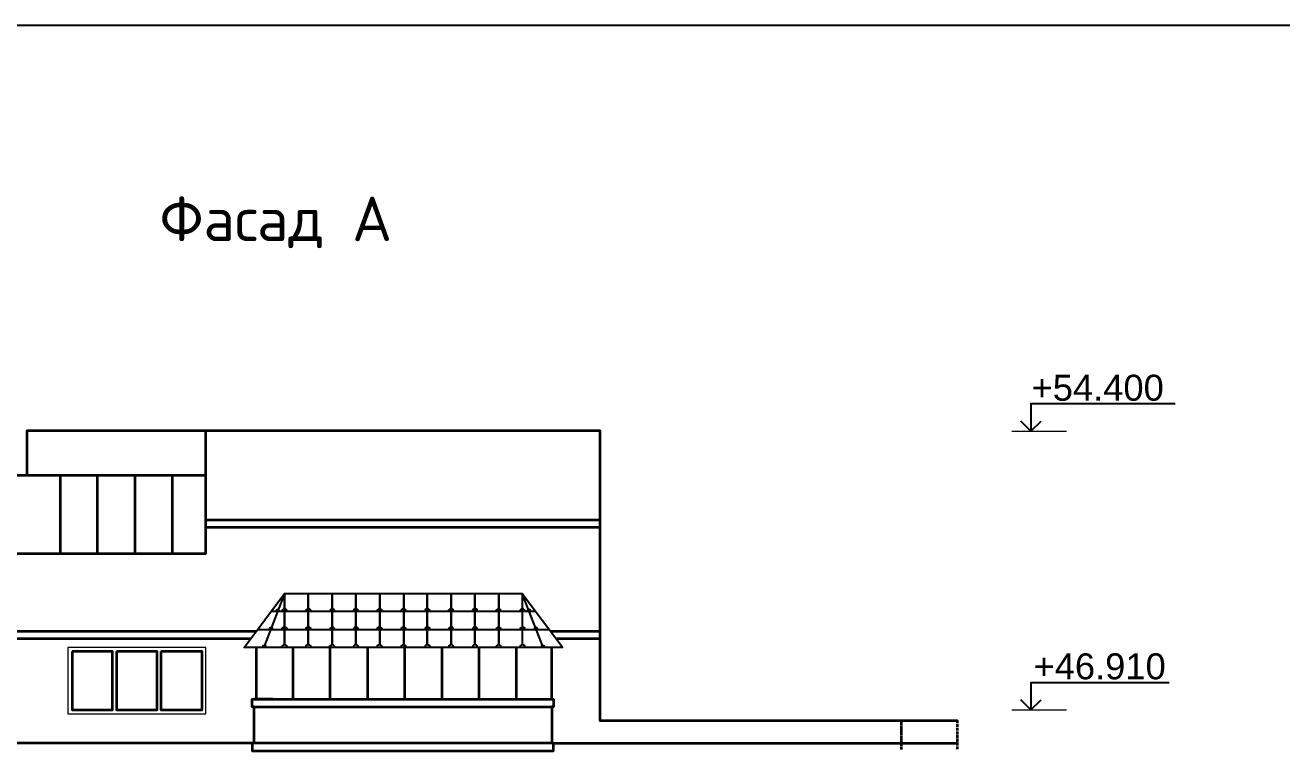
# Model space of a CAD drawing. Extents: x -39.3 to 16.4, y 0 to 11.7.
# Drawn here: x 3.2 to 8.27, y 8.77 to 11.69 of the extents above; entities that cross this region are included whole.
import ezdxf

# ---------------------------------------------------------------- set-up
doc = ezdxf.new("R2010")
doc.units = 0
doc.header["$MEASUREMENT"] = 0
doc.layers.add('PDF _Геометрия', color=7, linetype='Continuous')
doc.layers.add('PDF _Текст', color=7, linetype='Continuous')
doc.styles.add('PDF Arial', font='arial.ttf')
doc.styles.add('PDF ISOCPEUR', font='isocpeur.ttf')

msp = doc.modelspace()

# ---------------------------------------------------------------- linework, layer by layer
at = {"layer": 'PDF _Геометрия', "lineweight": 25}
for points in [[(0.1083, 0), (0.1083, 11.69), (16.425, 11.69), (16.425, 0)], [(5.365, 9.1783), (4.08, 9.1783), (4.2417, 9.3967), (5.2017, 9.3967)], [(4.2417, 9.3967), (4.2417, 9.19), (4.2417, 9.3967), (4.2417, 9.19), (4.2417, 9.3967), (4.2417, 9.19), (4.2417, 9.3967), (4.2417, 9.19), (4.2417, 9.3967), (4.2417, 9.19)], [(4.3383, 9.19), (4.3383, 9.3967), (4.3383, 9.19), (4.3383, 9.3967), (4.3383, 9.19), (4.3383, 9.3967), (4.3383, 9.19), (4.3383, 9.3967), (4.3383, 9.19), (4.3383, 9.3967)], [(4.435, 9.19), (4.435, 9.3967), (4.435, 9.19), (4.435, 9.3967), (4.435, 9.19), (4.435, 9.3967), (4.435, 9.19), (4.435, 9.3967), (4.435, 9.19), (4.435, 9.3967)], [(4.53, 9.19), (4.53, 9.3967), (4.53, 9.19), (4.53, 9.3967), (4.53, 9.19), (4.53, 9.3967), (4.53, 9.19), (4.53, 9.3967), (4.53, 9.19), (4.53, 9.3967)], [(4.6267, 9.19), (4.6267, 9.3967), (4.6267, 9.19), (4.6267, 9.3967), (4.6267, 9.19), (4.6267, 9.3967), (4.6267, 9.19), (4.6267, 9.3967), (4.6267, 9.19), (4.6267, 9.3967)], [(4.7233, 9.19), (4.7233, 9.3967), (4.7233, 9.19), (4.7233, 9.3967), (4.7233, 9.19), (4.7233, 9.3967), (4.7233, 9.19), (4.7233, 9.3967), (4.7233, 9.19), (4.7233, 9.3967)], [(4.8183, 9.19), (4.8183, 9.3967), (4.8183, 9.19), (4.8183, 9.3967), (4.8183, 9.19), (4.8183, 9.3967), (4.8183, 9.19), (4.8183, 9.3967), (4.8183, 9.19), (4.8183, 9.3967)], [(4.915, 9.19), (4.915, 9.3967), (4.915, 9.19), (4.915, 9.3967), (4.915, 9.19), (4.915, 9.3967), (4.915, 9.19), (4.915, 9.3967), (4.915, 9.19), (4.915, 9.3967)], [(5.01, 9.19), (5.01, 9.3967), (5.01, 9.19), (5.01, 9.3967), (5.01, 9.19), (5.01, 9.3967), (5.01, 9.19), (5.01, 9.3967), (5.01, 9.19), (5.01, 9.3967)], [(5.1067, 9.19), (5.1067, 9.3967), (5.1067, 9.19), (5.1067, 9.3967), (5.1067, 9.19), (5.1067, 9.3967), (5.1067, 9.19), (5.1067, 9.3967), (5.1067, 9.19), (5.1067, 9.3967)], [(4.2317, 9.2517), (4.2333, 9.2567), (4.2367, 9.26), (4.2417, 9.2617), (4.2483, 9.26), (4.2517, 9.2567), (4.2533, 9.2517), (4.2517, 9.2567), (4.2483, 9.26), (4.2417, 9.2617), (4.2367, 9.26), (4.2333, 9.2567)]]:
    msp.add_lwpolyline(points, close=True, dxfattribs=at)
for points in [[(7.8367, 10.1617), (7.2533, 10.1617), (7.2533, 10.0517), (7.2133, 10.0917)], [(7.2533, 10.0517), (7.295, 10.0917)], [(4.2417, 9.3967), (4.1617, 9.1867)], [(5.2833, 9.1867), (5.2017, 9.3967), (5.2017, 9.19)], [(4.2233, 9.325), (4.22, 9.33), (4.215, 9.3317), (4.21, 9.33), (4.2083, 9.325)], [(4.2533, 9.325), (4.2517, 9.33), (4.2483, 9.3333), (4.2417, 9.335), (4.2367, 9.3333), (4.2333, 9.33), (4.2317, 9.325)], [(4.35, 9.325), (4.3483, 9.33), (4.345, 9.3333), (4.3383, 9.335), (4.3333, 9.3333), (4.3283, 9.33), (4.3283, 9.325)], [(4.445, 9.325), (4.4433, 9.33), (4.44, 9.3333), (4.435, 9.335), (4.43, 9.3333), (4.4267, 9.33), (4.425, 9.325)], [(4.54, 9.325), (4.54, 9.33), (4.535, 9.3333), (4.53, 9.335), (4.525, 9.3333), (4.5217, 9.33), (4.52, 9.325)], [(4.6383, 9.325), (4.635, 9.33), (4.6317, 9.3333), (4.6267, 9.335), (4.6217, 9.3333), (4.6167, 9.33), (4.6167, 9.325)], [(4.7333, 9.325), (4.7317, 9.33), (4.7283, 9.3333), (4.7233, 9.335), (4.7167, 9.3333), (4.7133, 9.33), (4.7117, 9.325)], [(4.8283, 9.325), (4.8283, 9.33), (4.8233, 9.3333), (4.8183, 9.335), (4.8133, 9.3333), (4.81, 9.33), (4.8083, 9.325)], [(4.925, 9.325), (4.9233, 9.33), (4.92, 9.3333), (4.915, 9.335), (4.91, 9.3333), (4.905, 9.33), (4.9033, 9.325)], [(5.0217, 9.325), (5.02, 9.33), (5.0167, 9.3333), (5.01, 9.335), (5.005, 9.3333), (5.0017, 9.33), (5, 9.325)], [(5.1167, 9.325), (5.115, 9.33), (5.1117, 9.3333), (5.1067, 9.335), (5.1017, 9.3333), (5.0983, 9.33), (5.095, 9.325)], [(5.2133, 9.325), (5.2117, 9.33), (5.2067, 9.3333), (5.2017, 9.335), (5.1967, 9.3333), (5.1933, 9.33), (5.1917, 9.325)], [(5.2367, 9.325), (5.235, 9.33), (5.23, 9.3317), (5.2233, 9.33), (5.2233, 9.325)], [(4.1883, 9.325), (5.2567, 9.325)], [(4.1333, 9.2517), (5.3117, 9.2517)], [(4.195, 9.2517), (4.1933, 9.2567), (4.1883, 9.26), (4.1817, 9.2567), (4.18, 9.2517)], [(4.35, 9.2517), (4.3483, 9.2567), (4.345, 9.26), (4.3383, 9.2617), (4.3333, 9.26), (4.3283, 9.2567), (4.3283, 9.2517)], [(4.445, 9.2517), (4.4433, 9.2567), (4.44, 9.26), (4.435, 9.2617), (4.43, 9.26), (4.4267, 9.2567), (4.425, 9.2517)], [(4.54, 9.2517), (4.54, 9.2567), (4.535, 9.26), (4.53, 9.2617), (4.525, 9.26), (4.5217, 9.2567), (4.52, 9.2517)], [(4.6383, 9.2517), (4.635, 9.2567), (4.6317, 9.26), (4.6267, 9.2617), (4.6217, 9.26), (4.6167, 9.2567), (4.6167, 9.2517)], [(4.7333, 9.2517), (4.7317, 9.2567), (4.7283, 9.26), (4.7233, 9.2617), (4.7167, 9.26), (4.7133, 9.2567), (4.7117, 9.2517)], [(4.8283, 9.2517), (4.8283, 9.2567), (4.8233, 9.26), (4.8183, 9.2617), (4.8133, 9.26), (4.81, 9.2567), (4.8083, 9.2517)], [(4.925, 9.2517), (4.9233, 9.2567), (4.92, 9.26), (4.915, 9.2617), (4.91, 9.26), (4.905, 9.2567), (4.9033, 9.2517)], [(5.0217, 9.2517), (5.02, 9.2567), (5.0167, 9.26), (5.01, 9.2617), (5.005, 9.26), (5.0017, 9.2567), (5, 9.2517)], [(5.1167, 9.2517), (5.115, 9.2567), (5.1117, 9.26), (5.1067, 9.2617), (5.1017, 9.26), (5.0983, 9.2567), (5.095, 9.2517)], [(5.2133, 9.2517), (5.2117, 9.2567), (5.2067, 9.26), (5.2017, 9.2617), (5.1967, 9.26), (5.1933, 9.2567), (5.1917, 9.2517)], [(5.265, 9.2517), (5.2617, 9.2567), (5.2567, 9.26), (5.2517, 9.2567), (5.25, 9.2517)], [(4.1667, 9.1783), (4.1667, 9.185), (4.16, 9.1867), (4.155, 9.185), (4.1517, 9.1783)], [(4.2533, 9.1783), (4.2517, 9.185), (4.2483, 9.1883), (4.2417, 9.19), (4.2367, 9.1883), (4.2333, 9.185), (4.2317, 9.1783)], [(4.35, 9.1783), (4.3483, 9.185), (4.345, 9.1883), (4.3383, 9.19), (4.3333, 9.1883), (4.3283, 9.185), (4.3283, 9.1783)], [(4.445, 9.1783), (4.4433, 9.185), (4.44, 9.1883), (4.435, 9.19), (4.43, 9.1883), (4.4267, 9.185), (4.425, 9.1783)], [(4.54, 9.1783), (4.54, 9.185), (4.535, 9.1883), (4.53, 9.19), (4.525, 9.1883), (4.5217, 9.185), (4.52, 9.1783)], [(4.6383, 9.1783), (4.635, 9.185), (4.6317, 9.1883), (4.6267, 9.19), (4.6217, 9.1883), (4.6167, 9.185), (4.6167, 9.1783)], [(4.7333, 9.1783), (4.7317, 9.185), (4.7283, 9.1883), (4.7233, 9.19), (4.7167, 9.1883), (4.7133, 9.185), (4.7117, 9.1783)], [(4.8283, 9.1783), (4.8283, 9.185), (4.8233, 9.1883), (4.8183, 9.19), (4.8133, 9.1883), (4.81, 9.185), (4.8083, 9.1783)], [(4.925, 9.1783), (4.9233, 9.185), (4.92, 9.1883), (4.915, 9.19), (4.91, 9.1883), (4.905, 9.185), (4.9033, 9.1783)], [(5.0217, 9.1783), (5.02, 9.185), (5.0167, 9.1883), (5.01, 9.19), (5.005, 9.1883), (5.0017, 9.185), (5, 9.1783)], [(5.1167, 9.1783), (5.115, 9.185), (5.1117, 9.1883), (5.1067, 9.19), (5.1017, 9.1883), (5.0983, 9.185), (5.095, 9.1783)], [(5.2133, 9.1783), (5.2117, 9.185), (5.2067, 9.1883), (5.2017, 9.19), (5.1967, 9.1883), (5.1933, 9.185), (5.1917, 9.1783)], [(5.2933, 9.1783), (5.29, 9.185), (5.285, 9.1867), (5.28, 9.185), (5.2783, 9.1783)], [(7.8117, 9.0367), (7.2533, 9.0367), (7.2533, 8.9267), (7.2133, 8.9683)], [(7.2533, 8.9267), (7.295, 8.9683)]]:
    msp.add_lwpolyline(points, dxfattribs=at)
at = {"layer": 'PDF _Геометрия', "lineweight": 35}
for points in [[(3.925, 9.8733), (3.0383, 9.8733), (3.0383, 9.5583), (3.925, 9.5583), (3.925, 10.0533)], [(6.9583, 8.8733), (6.9583, 8.8833), (5.5167, 8.8833), (5.5167, 10.0533), (3.925, 10.0533), (3.2033, 10.0533), (3.2033, 9.8733)], [(3.3383, 9.5583), (3.3383, 9.8733)], [(3.4883, 9.5583), (3.4883, 9.8733)], [(3.64, 9.5583), (3.64, 9.8733)], [(3.79, 9.5583), (3.79, 9.8733)], [(5.5167, 9.6933), (3.925, 9.6933)], [(5.5167, 9.6633), (3.925, 9.6633)], [(4.1283, 9.2433), (2.7983, 9.2433)], [(5.5167, 9.2433), (5.3183, 9.2433)], [(4.105, 9.2133), (2.7983, 9.2133)], [(4.1283, 9.1783), (4.1283, 8.97)], [(4.2767, 8.97), (4.2767, 9.1783)], [(4.4267, 8.97), (4.4267, 9.1867)], [(4.5783, 8.97), (4.5783, 9.1783)], [(4.7283, 8.97), (4.7283, 9.1883)], [(4.8783, 8.97), (4.8783, 9.1783)], [(5.0283, 8.97), (5.0283, 9.1783)], [(5.1783, 8.97), (5.1783, 9.1783)], [(5.3217, 8.97), (5.3217, 9.1783)], [(5.5167, 9.2133), (5.34, 9.2133)], [(4.12, 8.94), (4.1117, 8.94), (4.1117, 8.97), (4.12, 8.97)], [(4.195, 8.97), (4.12, 8.97), (5.3217, 8.97), (5.3283, 8.97), (5.3283, 8.94), (5.3217, 8.94)], [(4.12, 8.7933), (4.12, 8.94), (5.3217, 8.94), (5.3217, 8.7933)], [(4.2817, 8.97), (5.045, 8.97)], [(6.7317, 8.88), (6.7317, 8.8833)], [(6.7317, 8.875), (6.7317, 8.8783)], [(6.7317, 8.87), (6.7317, 8.8733)], [(6.7317, 8.865), (6.7317, 8.8683)], [(6.7317, 8.8383), (6.7317, 8.8433), (6.7317, 8.8483), (6.7317, 8.8533), (6.7317, 8.8583), (6.7317, 8.8633)], [(6.7317, 8.8333), (6.7317, 8.8367)], [(6.7317, 8.8283), (6.7317, 8.8317)], [(6.7317, 8.8233), (6.7317, 8.8267)], [(6.9583, 8.8583), (6.9583, 8.87)], [(6.9583, 8.8433), (6.9583, 8.855)], [(6.9583, 8.8283), (6.9583, 8.84)], [(6.9583, 8.8133), (6.9583, 8.825)], [(4.1117, 8.7933), (2.3767, 8.7933)], [(5.3283, 8.7933), (6.9583, 8.7933)], [(6.7317, 8.8183), (6.7317, 8.8217)], [(6.7317, 8.8133), (6.7317, 8.8167)], [(6.7317, 8.7867), (6.7317, 8.7917), (6.7317, 8.7967), (6.7317, 8.8017), (6.7317, 8.8067), (6.7317, 8.8117)], [(6.7317, 8.7817), (6.7317, 8.785)], [(6.7317, 8.7767), (6.7317, 8.78)], [(6.7317, 8.7717), (6.7317, 8.775)], [(6.9583, 8.7983), (6.9583, 8.81)], [(6.9583, 8.7833), (6.9583, 8.795)], [(6.9583, 8.7683), (6.9583, 8.78)], [(6.7317, 8.7667), (6.7317, 8.77)]]:
    msp.add_lwpolyline(points, dxfattribs=at)
at = {"layer": 'PDF _Геометрия', "lineweight": 18}
for points in [[(7.1767, 10.0517), (7.3983, 10.0517)], [(7.1767, 8.9267), (7.3983, 8.9267)]]:
    msp.add_lwpolyline(points, dxfattribs=at)
msp.add_lwpolyline([(3.3683, 9.1783), (3.3683, 8.9117), (3.925, 8.9117), (3.925, 9.1783)], close=True, dxfattribs=at)
at = {"layer": 'PDF _Геометрия', "lineweight": 35}
for points in [[(3.385, 9.1633), (3.385, 8.9267), (3.5483, 8.9267), (3.5483, 9.1633)], [(3.565, 9.1633), (3.565, 8.9267), (3.7283, 8.9267), (3.7283, 9.1633)], [(3.7433, 9.1633), (3.7433, 8.9267), (3.91, 8.9267), (3.91, 9.1633)], [(5.3283, 8.7933), (4.1117, 8.7933), (4.1117, 8.7617), (4.12, 8.7617), (5.3217, 8.7617), (5.3283, 8.7617)]]:
    msp.add_lwpolyline(points, close=True, dxfattribs=at)

# ---------------------------------------------------------------- texts
at = {"layer": 'PDF _Текст', "attachment_point": 7}
for s, insert, char_height, style in [('Фасад А', (3.7384, 10.79), 0.17952, 'PDF ISOCPEUR'), ('+54.400', (7.2566, 10.1731), 0.1049, 'PDF Arial'), ('+46.910', (7.2644, 9.049), 0.1049, 'PDF Arial')]:
    msp.add_mtext(s, dxfattribs=dict(at, insert=insert, char_height=char_height, style=style))

doc.saveas('drawing.dxf')
